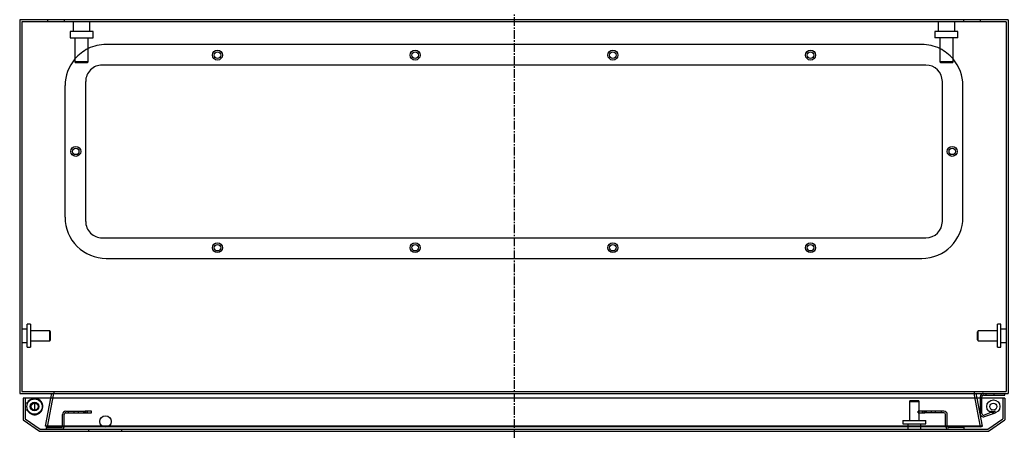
# Model space of a CAD drawing. Header units: millimetres. Extents: x -1071 to 1189, y -428 to 1131.
# Drawn here: x 5 to 605, y -428 to -178 of the extents above; entities that cross this region are included whole.
import ezdxf

# ---------------------------------------------------------------- set-up
doc = ezdxf.new("R2010")
doc.units = ezdxf.units.MM
doc.header["$LTSCALE"] = 7
doc.header["$MEASUREMENT"] = 0
doc.linetypes.add('CENTER2', pattern=[1.125, 0.75, -0.125, 0.125, -0.125])
doc.layers.add('CASE01', color=1, linetype='Continuous')
doc.layers.add('CONSTRUCT_LINES', color=9, linetype='CENTER2')

# ---------------------------------------------------------------- blocks, each defined once
blk = doc.blocks.new('_CASE01')
for p, q in [((600, 0), (0, 0)), ((0, 0), (0, -227)), ((16.85, 0), (16.85, -1.2)), ((27.15, -1.2), (27.15, 0)), ((572.85, 0), (572.85, -1.2)), ((583.15, -1.2), (583.15, 0)), ((600, 0), (600, -227)), ((1.2, -1.2), (1.2, -225.8)), ((598.8, -1.2), (1.2, -1.2)), ((32.5, -1.2), (32.5, -7.2)), ((42.5, -7.2), (42.5, -1.2)), ((557.5, -1.2), (557.5, -7.2)), ((567.5, -7.2), (567.5, -1.2)), ((598.8, -1.2), (598.8, -225.8)), ((30.5, -7.2), (30.5, -11)), ((44.5, -7.2), (30.5, -7.2)), ((30.5, -11), (43.5, -11)), ((33.5, -11), (33.5, -25.52)), ((41.5, -25.52), (41.5, -11)), ((43.5, -11), (44.5, -11)), ((44.5, -11), (44.5, -7.2)), ((555.5, -7.2), (555.5, -11)), ((569.5, -7.2), (555.5, -7.2)), ((556.5, -11), (555.5, -11)), ((569.5, -11), (556.5, -11)), ((558.5, -11), (558.5, -25.52)), ((566.5, -25.52), (566.5, -11)), ((569.5, -11), (569.5, -7.2)), ((547.5, -15), (52.5, -15)), ((41.5, -25.52), (33.5, -25.52)), ((33.5, -25.52), (34.18, -26.2)), ((40.82, -26.2), (34.18, -26.2)), ((40.82, -26.2), (41.5, -25.52)), ((550, -27.5), (50, -27.5)), ((558.5, -25.52), (559.18, -26.2)), ((566.5, -25.52), (558.5, -25.52)), ((565.82, -26.2), (559.18, -26.2)), ((565.82, -26.2), (566.5, -25.52)), ((27.5, -120), (27.5, -40)), ((40, -122.5), (40, -37.5)), ((560, -122.5), (560, -37.5)), ((572.5, -120), (572.5, -40)), ((50, -132.5), (550, -132.5)), ((52.5, -145), (547.5, -145)), ((6.5, -185), (4.5, -185)), ((4.5, -199), (4.5, -185)), ((6.5, -185), (6.5, -199)), ((595.5, -185), (593.5, -185)), ((593.5, -199), (593.5, -185)), ((595.5, -199), (595.5, -185)), ((4.5, -188), (1.2, -188)), ((18.16, -189), (6.5, -189)), ((18.16, -195), (18.16, -189)), ((18.7, -189.54), (18.16, -189)), ((18.7, -194.46), (18.7, -189.54)), ((581.84, -189), (581.3, -189.54)), ((581.3, -194.46), (581.3, -189.54)), ((593.5, -189), (581.84, -189)), ((581.84, -195), (581.84, -189)), ((598.8, -188), (595.5, -188)), ((1.2, -196), (4.5, -196)), ((6.5, -195), (18.16, -195)), ((18.16, -195), (18.7, -194.46)), ((581.3, -194.46), (581.84, -195)), ((581.84, -195), (593.5, -195)), ((595.5, -196), (598.8, -196)), ((4.5, -199), (6.5, -199)), ((593.5, -199), (595.5, -199)), ((0, -227), (600, -227)), ((1.2, -225.8), (598.8, -225.8)), ((16.79, -247.23), (20.72, -227)), ((18.92, -230), (19.5, -227)), ((20.72, -225.8), (20.72, -227)), ((579.28, -225.8), (579.28, -227)), ((583.21, -247.23), (579.28, -227)), ((581.08, -230), (580.5, -227)), ((585, -228), (598, -228)), ((586.5, -227), (586.5, -228)), ((591.5, -228), (591.5, -227)), ((598, -228), (598, -227)), ((2, -230), (2, -243)), ((598, -230), (2, -230)), ((3.2, -230), (3.2, -242.38)), ((4.8, -233), (3.2, -233)), ((9, -233), (8.36, -233)), ((9, -233), (9, -237)), ((15.61, -247), (18.92, -230)), ((540.54, -231.3), (540, -231.84)), ((540, -231.84), (546, -231.84)), ((540, -231.84), (540, -243.5)), ((540.54, -231.3), (545.46, -231.3)), ((546, -231.84), (545.46, -231.3)), ((546, -237.8), (546, -231.84)), ((584.39, -247), (581.08, -230)), ((583, -229), (583, -230)), ((583, -230), (583, -239.19)), ((583, -230.19), (584, -230.19)), ((584, -230), (584, -229)), ((584, -239.19), (584, -230)), ((596.8, -230), (596.8, -242.38)), ((598, -230), (598, -243)), ((3.2, -237), (4.8, -237)), ((8.36, -237), (9, -237)), ((26, -246.8), (26, -239.8)), ((27, -246.8), (27, -239.8)), ((28, -237.8), (39.6, -237.8)), ((28, -238.8), (39.6, -238.8)), ((29.6, -238.8), (29.6, -237.8)), ((33.1, -238.8), (33.1, -237.8)), ((35.5, -237.8), (35.5, -238.8)), ((38.6, -237.8), (38.6, -238.8)), ((43.6, -237.8), (39.6, -237.8)), ((39.6, -238.8), (39.6, -237.8)), ((39.6, -238.8), (43.6, -238.8)), ((39.7, -238.8), (39.7, -237.8)), ((40.1, -238.8), (40.1, -237.8)), ((41.07, -238.8), (41.07, -237.8)), ((41.07, -238.8), (41.07, -237.8)), ((43.6, -238.8), (43.6, -237.8)), ((545.4, -238.8), (545.4, -237.8)), ((549.4, -237.8), (545.4, -237.8)), ((545.4, -238.8), (549.4, -238.8)), ((546, -238.8), (546, -237.8)), ((546, -243.5), (546, -238.8)), ((547.93, -238.8), (547.93, -237.8)), ((548.9, -238.8), (548.9, -237.8)), ((549.3, -237.8), (549.3, -238.8)), ((561, -237.8), (549.4, -237.8)), ((549.4, -238.8), (549.4, -237.8)), ((561, -238.8), (549.4, -238.8)), ((550.4, -238.8), (550.4, -237.8)), ((553.5, -238.8), (553.5, -237.8)), ((555.9, -238.8), (555.9, -237.8)), ((559.4, -238.8), (559.4, -237.8)), ((562, -246.8), (562, -239.8)), ((563, -246.8), (563, -239.8)), ((589.48, -238.7), (585.33, -240.14)), ((585.65, -241.08), (592.31, -238.78)), ((589, -238.46), (589.5, -237.6)), ((591.98, -237.84), (589.48, -238.7)), ((2, -243), (12, -250)), ((3.2, -242.38), (12.38, -248.8)), ((536, -243.5), (536, -245.5)), ((536, -243.5), (550, -243.5)), ((536, -245.5), (550, -245.5)), ((539, -245.5), (539, -247.23)), ((547, -247.23), (547, -245.5)), ((550, -245.5), (550, -243.5)), ((587.62, -248.8), (596.8, -242.38)), ((588, -250), (598, -243)), ((12, -250), (588, -250)), ((12.38, -248.8), (587.62, -248.8)), ((50.04, -247), (15.61, -247)), ((16.79, -247.23), (15.61, -247)), ((16, -247.8), (16, -248.8)), ((16, -247.8), (25, -247.8)), ((50.43, -247.23), (16.79, -247.23)), ((42, -250), (42, -248.8)), ((53.96, -247), (50.04, -247)), ((53.57, -247.23), (50.43, -247.23)), ((583.21, -247.23), (53.57, -247.23)), ((584.39, -247), (53.96, -247)), ((62, -250), (62, -248.8)), ((539, -247.23), (539, -248.8)), ((547, -248.8), (547, -247.23)), ((573, -247.8), (564, -247.8)), ((573, -247.8), (573, -248.8)), ((583.21, -247.23), (584.39, -247))]:
    blk.add_line(p, q)
for centre, radius in [((120, -21.5), 3), ((120, -21.5), 1.95), ((240, -21.5), 3), ((240, -21.5), 1.95), ((360, -21.5), 3), ((360, -21.5), 1.95), ((480, -21.5), 3), ((480, -21.5), 1.95), ((34, -80), 3), ((566, -80), 3), ((34, -80), 1.95), ((566, -80), 1.95), ((120, -138.5), 3), ((120, -138.5), 1.95), ((240, -138.5), 3), ((240, -138.5), 1.95), ((360, -138.5), 3), ((360, -138.5), 1.95), ((480, -138.5), 3), ((480, -138.5), 1.95), ((9, -235), 4.65), ((9, -235), 2.6), ((9, -235), 2.1), ((591, -235), 4), ((591, -235), 2.1), ((52, -244.1), 3.5)]:
    blk.add_circle(centre, radius)
for centre, radius, start, end in [((52.5, -40), 25, 116.10388, 139.46417), ((52.5, -40), 25, 89.99998, 116.10388), ((547.5, -40), 25, 63.89614, 89.99998), ((547.5, -40), 25, 40.53579, 63.89614), ((52.5, -40), 25, 139.46417, 180.00002), ((547.5, -40), 25, 0, 40.53579), ((50, -37.5), 10, 89.99998, 180.00002), ((550, -37.5), 10, 0, 89.99998), ((547.5, -120), 25, 270.00002, 0), ((52.5, -120), 25, 180.00002, 270.00002), ((50, -122.5), 10, 180.00002, 270.00002), ((550, -122.5), 10, 270.00002, 0), ((585, -229), 2, 89.99998, 180.00002), ((585, -229), 1, 89.99998, 180.00002), ((9, -235), 5, 89.99998, 156.42183), ((9, -235), 5, 203.57817, 89.99998), ((28, -239.8), 2, 89.99998, 180.00002), ((28, -239.8), 1, 89.99998, 180.00002), ((561, -239.8), 2, 0, 89.99998), ((561, -239.8), 1, 0, 89.99998), ((585, -239.19), 2, 180.00002, 289.08198), ((585, -239.19), 1, 179.99998, 289.08198), ((591, -235), 3, 240.00001, 289.08198), ((25, -246.8), 1, 270.00002, 334.59774), ((25, -246.8), 2, 270.00002, 347.61466), ((25, -246.8), 1, 334.59774, 0), ((25, -246.8), 2, 347.61466, 0), ((564, -246.8), 2, 180.00002, 192.38532), ((564, -246.8), 2, 192.38532, 270.00002), ((564, -246.8), 1, 180.00002, 205.40224), ((564, -246.8), 1, 205.40224, 270.00002)]:
    blk.add_arc(centre, radius, start, end)

msp = doc.modelspace()

# ---------------------------------------------------------------- linework, layer by layer
at = {"layer": 'CONSTRUCT_LINES'}
msp.add_xline((304.704, 621.789), (0, -1), dxfattribs=at)

# ---------------------------------------------------------------- block references
at = {"layer": 'CASE01'}
msp.add_blockref('_CASE01', (4.704, -178.211), dxfattribs=at)

doc.saveas('drawing.dxf')
